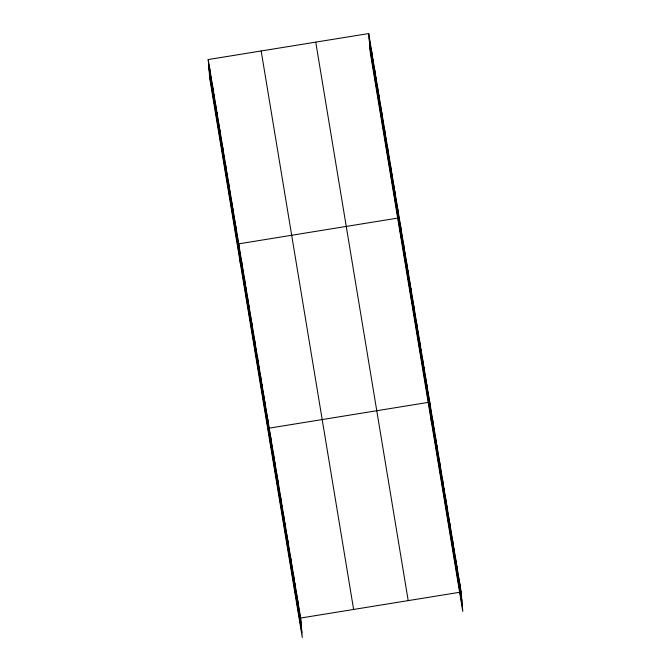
<?xml version="1.0" encoding="UTF-8"?>
<svg xmlns="http://www.w3.org/2000/svg" width="671" height="671" viewBox="0 0 671 671"><rect width="100%" height="100%" fill="white"/><g stroke="black" fill="none" stroke-linecap="round" stroke-linejoin="round"><path stroke-width="1.01" d="M208.203 59.551L300.658 618.033L302.285 637.45L209.83 78.968L208.203 59.551L368.715 33.55L461.17 592.032L462.797 611.449L370.342 52.967L368.715 33.55M300.658 618.033L461.17 592.032M369.067 37.727L461.522 596.209M369.486 42.759L461.942 601.241M369.922 47.935L462.378 606.416M315.747 42.13L408.203 600.612M261.17 50.971L353.625 609.453M208.547 63.737L301.011 622.218M208.975 68.761L301.43 627.242M209.411 73.944L301.866 632.426M459.744 583.401L460.096 587.578M458.31 574.77L458.662 578.947M456.884 566.139L457.236 570.316M455.458 557.509L455.802 561.686M454.024 548.878L454.376 553.055M452.598 540.247L452.95 544.424M451.172 531.617L451.516 535.793M449.738 522.986L450.09 527.163M448.312 514.347L448.664 518.532M446.878 505.716L447.23 509.901M445.452 497.085L445.804 501.271M444.026 488.454L444.378 492.64M442.592 479.824L442.944 484.009M441.166 471.193L441.518 475.378M439.74 462.562L440.092 466.748M438.306 453.932L438.658 458.117M436.88 445.301L437.232 449.486M435.454 436.67L435.798 440.855M434.02 428.039L434.372 432.225M432.594 419.409L432.946 423.594M431.168 410.778L431.512 414.955M431.369 421.564L429.734 402.147L269.222 428.148L270.849 447.565M428.283 393.374L428.635 397.551M426.831 384.592L427.184 388.777M425.38 375.819L425.724 379.996M423.921 367.045L424.273 371.222M422.47 358.264L422.822 362.449M421.019 349.49L421.371 353.667M419.568 340.717L419.912 344.894M418.108 331.935L418.461 336.121M416.657 323.162L417.01 327.339M415.206 314.389L415.559 318.566M413.755 305.607L414.108 309.792M412.304 296.834L412.648 301.011M410.845 288.06L411.197 292.237M409.394 279.279L409.746 283.464M407.943 270.505L408.295 274.682M406.492 261.732L406.836 265.909M405.032 252.95L405.385 257.136M403.581 244.177L403.934 248.354M402.13 235.404L402.483 239.581M400.679 226.622L401.032 230.807M400.855 237.266L399.228 217.849L238.708 243.85L240.344 263.267M397.769 209.075L398.121 213.252M396.318 200.293L396.67 204.479M394.867 191.52L395.219 195.697M393.416 182.747L393.76 186.924M391.956 173.965L392.309 178.15M390.505 165.192L390.858 169.369M389.054 156.418L389.406 160.595M387.603 147.637L387.955 151.822M386.152 138.863L386.496 143.04M384.693 130.09L385.045 134.267M383.242 121.308L383.594 125.494M381.791 112.535L382.143 116.712M380.34 103.762L380.692 107.939M378.88 94.98L379.232 99.165M377.429 86.207L377.781 90.384M375.978 77.433L376.33 81.61M374.527 68.652L374.879 72.837M373.076 59.878L373.42 64.055M371.617 51.105L371.969 55.282M370.166 42.323L370.518 46.509M299.224 609.402L299.576 613.588M297.798 600.771L298.15 604.948M296.372 592.141L296.725 596.318M294.938 583.51L295.29 587.687M293.512 574.879L293.864 579.056M292.086 566.249L292.43 570.425M290.652 557.618L291.004 561.795M289.226 548.987L289.578 553.164M287.8 540.356L288.144 544.533M286.366 531.726L286.718 535.903M284.94 523.095L285.292 527.272M283.506 514.464L283.858 518.641M282.08 505.833L282.432 510.01M280.654 497.203L281.006 501.38M279.22 488.572L279.572 492.749M277.794 479.933L278.146 484.118M276.368 471.302L276.72 475.487M274.934 462.671L275.286 466.857M273.508 454.041L273.86 458.226M272.082 445.41L272.426 449.595M270.648 436.779L271 440.964M267.771 419.375L268.115 423.552M266.312 410.602L266.664 414.779M264.86 401.82L265.213 406.005M263.409 393.047L263.762 397.224M261.958 384.273L262.311 388.45M260.507 375.492L260.851 379.677M259.048 366.718L259.4 370.895M257.597 357.945L257.949 362.122M256.146 349.163L256.498 353.349M254.695 340.39L255.047 344.567M253.235 331.617L253.588 335.794M251.784 322.835L252.137 327.02M250.333 314.062L250.686 318.239M248.882 305.288L249.235 309.465M247.431 296.507L247.775 300.692M245.972 287.733L246.324 291.91M244.521 278.96L244.873 283.137M243.07 270.178L243.422 274.364M241.619 261.405L241.971 265.582M240.159 252.631L240.512 256.808M237.257 235.076L237.609 239.253M235.806 226.303L236.158 230.48M234.355 217.521L234.699 221.707M232.896 208.748L233.248 212.925M231.445 199.975L231.797 204.152M229.994 191.193L230.346 195.378M228.543 182.42L228.895 186.597M227.083 173.646L227.435 177.823M225.632 164.865L225.984 169.05M224.181 156.091L224.533 160.268M222.73 147.318L223.082 151.495M221.279 138.536L221.623 142.722M219.82 129.763L220.172 133.94M218.369 120.99L218.721 125.167M216.918 112.208L217.27 116.393M215.466 103.435L215.819 107.612M214.007 94.661L214.359 98.838M212.556 85.88L212.908 90.065M211.105 77.106L211.457 81.283M209.654 68.333L210.006 72.51"/></g></svg>
